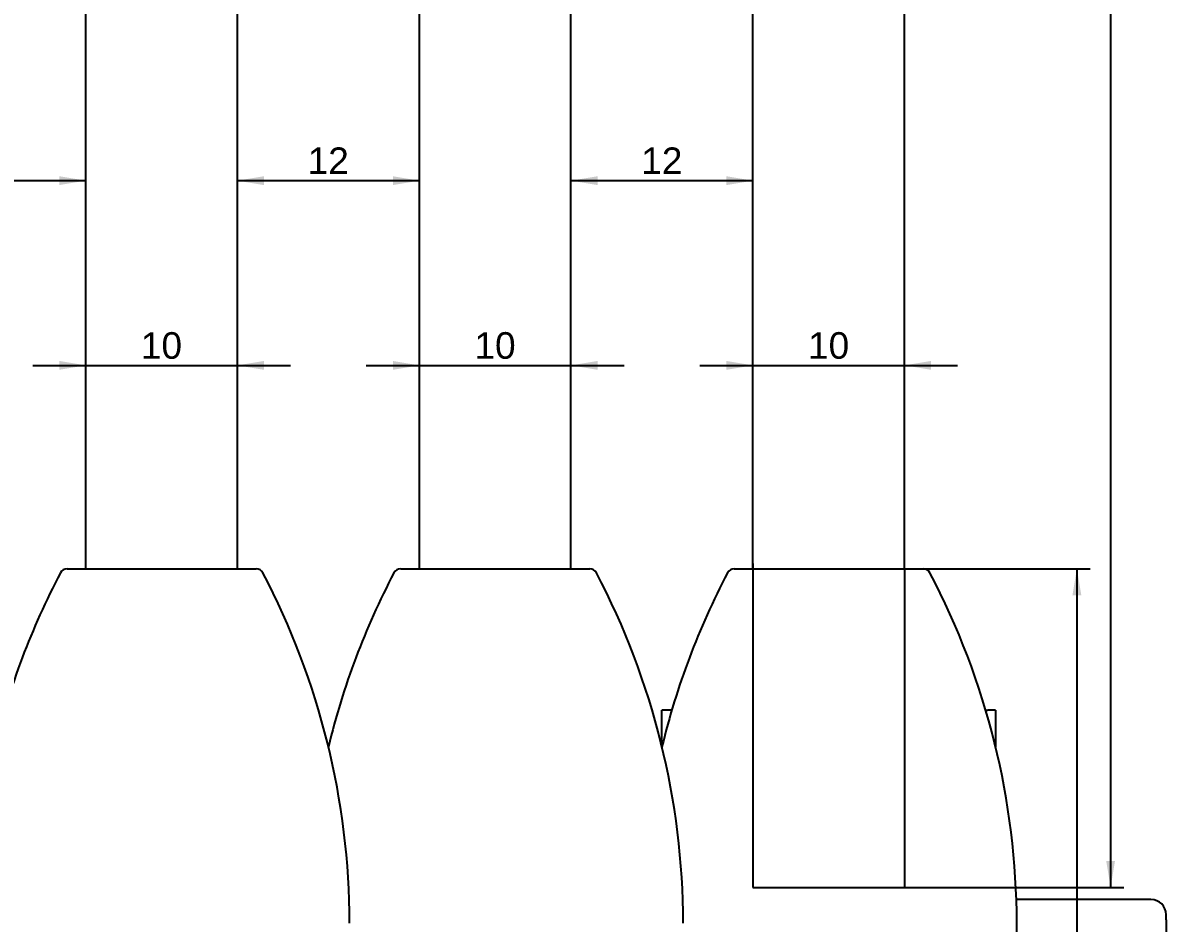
# Model space of a CAD drawing. Header units: millimetres. Extents: x -31 to 615, y 317 to 594.
# Drawn here: x 532.4 to 607.8, y 395.9 to 455.2 of the extents above; entities that cross this region are included whole.
import ezdxf
from ezdxf.enums import TextEntityAlignment as Align
from ezdxf.lldxf.tags import DXFTag

# ---------------------------------------------------------------- set-up
doc = ezdxf.new("R2010")
doc.units = ezdxf.units.MM
doc.layers.add('Default', color=7, linetype='Continuous')
doc.layers.add('DV3_Default', color=7, linetype='Continuous')
doc.styles.add('SEACAD_Arial', font='arial.ttf')
tags = doc.linetypes.add('CENTER2', pattern=[28.575000000000003, 19.05, -3.175, 3.175, -3.175]).pattern_tags.tags
tags[10:11] = [DXFTag(74, 4), DXFTag(75, 0), DXFTag(340, '0'), DXFTag(46, 0.0), DXFTag(50, 0.0), DXFTag(44, 0.0), DXFTag(45, 0.0)]
tags[8:9] = [DXFTag(74, 4), DXFTag(75, 0), DXFTag(340, '0'), DXFTag(46, 0.0), DXFTag(50, 0.0), DXFTag(44, 0.0), DXFTag(45, 0.0)]
tags[6:7] = [DXFTag(74, 4), DXFTag(75, 0), DXFTag(340, '0'), DXFTag(46, 0.0), DXFTag(50, 0.0), DXFTag(44, 0.0), DXFTag(45, 0.0)]
tags[4:5] = [DXFTag(74, 4), DXFTag(75, 0), DXFTag(340, '0'), DXFTag(46, 0.0), DXFTag(50, 0.0), DXFTag(44, 0.0), DXFTag(45, 0.0)]
doc.dimstyles.new('ISO', dxfattribs={"dimtxt": 1.75, "dimasz": 1.75, "dimexe": 0.875, "dimexo": 0, "dimgap": 0.4375, "dimtad": 1, "dimtxsty": 'SEACAD_Arial', "dimblk1": '_SE_FILLED', "dimblk2": '_SE_FILLED', "dimsah": 1, "dimcen": 0.875, "dimadec": 0, "dimazin": 0, "dimtfac": 0.5, "dimtdec": 3, "dimtmove": 0, "dimatfit": 3, "dimfxl": 1, "dimarcsym": 0})

# ---------------------------------------------------------------- blocks, each defined once
blk = doc.blocks.new('SE2')
at = {"layer": 'DV3_Default', "color": 7, "linetype": 'Continuous'}
for p, q in [((536.5091809094, 419.2094447663), (536.5091809094, 548.7094447663)), ((546.5091809094, 419.2094447663), (546.5091809094, 548.7094447663)), ((558.5091809094, 419.2094447663), (558.5091809094, 548.7094447663)), ((568.5091809094, 419.2094447663), (568.5091809094, 548.7094447663)), ((580.5091809094, 419.2094447669), (580.5091809094, 548.7094447669)), ((590.5091809094, 419.2094447669), (590.5091809094, 548.7094447669)), ((535.2760891969999, 419.2094447663), (547.7422726219, 419.2094447663)), ((557.2760891969999, 419.2094447663), (569.7422726219, 419.2094447663)), ((579.2760891969999, 419.2094447669), (591.7422726219, 419.2094447669)), ((574.5091809090001, 407.4802869149), (574.5091809090001, 409.899444767)), ((575.0091809090001, 409.899444767), (574.5091809090001, 409.899444767)), ((575.1597462902, 409.899444767), (575.0091809090001, 409.899444767)), ((595.8586155286, 409.899444767), (596.0091809090001, 409.899444767)), ((596.5091809090001, 409.899444767), (596.0091809090001, 409.899444767)), ((596.5091809090001, 409.899444767), (596.5091809090001, 407.4802869155)), ((606.7591809090001, 397.409444767), (597.8816354518, 397.409444767)), ((597.9091809111, 337.4594447675), (597.9091809111, 395.8558186293)), ((607.7591809090001, 396.0690313106), (607.7591809090001, 396.409444767)), ((607.7591809090001, 396.0690313106), (607.7591809090001, 394.3294750207))]:
    blk.add_line(p, q, dxfattribs=at)
at = {"layer": 'DV3_Default', "color": 7, "linetype": 'CENTER2'}
for p, q in [((580.5091809094, 419.5453943361), (580.5091809094, 398.2094447669)), ((590.5091809094, 419.2094447669), (590.5091809094, 398.2094447669)), ((580.5091809094, 398.2094447669), (590.5091809094, 398.2094447669))]:
    blk.add_line(p, q, dxfattribs=at)
at = {"layer": 'DV3_Default', "color": 7, "linetype": 'Continuous'}
for centre, radius, start, end in [((578.955249192, 395.7491157499), 49.84618249076379, 152.2709506273, 166.3878962799), ((535.2760891969999, 418.7094447663), 0.5000000000333685, 90, 152.2709506273), ((547.7422726219, 418.7094447663), 0.5000000000333626, 27.7290493656, 90), ((504.0631126269, 395.7491157499), 49.84618249076378, 0.1226498998, 27.7290493726), ((600.955249192, 395.7491157499), 49.84618249076379, 152.2709506273, 166.3878962798), ((557.2760891969999, 418.7094447663), 0.5000000000333586, 90, 152.2709506273), ((569.7422726219, 418.7094447663), 0.5000000000333626, 27.7290493656, 90), ((526.0631126269001, 395.7491157499), 49.84618249076379, 0.1226498998, 27.7290493726), ((622.955249192, 395.7491157505), 49.84618249076378, 152.2709506273, 166.3878962801), ((579.2760891969999, 418.7094447669), 0.5000000000333621, 90, 152.2709506273), ((591.7422726219, 418.7094447669), 0.5000000000333626, 27.7290493657, 90), ((548.0631126269001, 395.7491157505), 49.84618249076379, 0.1226498998, 27.7290493726), ((606.7591809090001, 396.409444767), 1.000000000000015, 0, 90)]:
    blk.add_arc(centre, radius, start, end, dxfattribs=at)
blk = doc.blocks.new('DMBLK128')
at = {"layer": 'Default', "linetype": 'Continuous', "transparency": 16777216}
for points in [[(534.7591808553897, 432.902383217324), (534.7591808553897, 432.3190498659852), (536.5091809094063, 432.6107165416547)], [(548.259180963423, 432.902383217324), (546.5091809094063, 432.6107165416547), (548.259180963423, 432.3190498659852)]]:
    blk.add_hatch(color=7, dxfattribs=at).paths.add_polyline_path(points)
at = {"layer": 'Default', "color": 7, "linetype": 'Continuous', "transparency": 16777216}
blk.add_line((533.0091808014, 432.6107165417), (550.0091812596, 432.6107165417), dxfattribs=at)
at = {"layer": 'Default', "color": 7, "linetype": 'Continuous', "transparency": 16777216, "style": 'SEACAD_Arial'}
blk.add_text('10', height=1.75, dxfattribs=at).set_placement((540.1396155803, 434.7982165417), align=Align.TOP_LEFT)
blk = doc.blocks.new('_SE_FILLED')
at = {"color": 0}
blk.add_line((0, 0), (-1, 0), dxfattribs=at)
blk.add_solid([(0, 0), (-1, -0.1665), (-1, 0.1665), (0, 0)], dxfattribs=at)
blk = doc.blocks.new('DMBLK129')
at = {"layer": 'Default', "linetype": 'Continuous', "transparency": 16777216}
for points in [[(556.7591808553899, 432.9023832173239), (556.7591808553899, 432.3190498659849), (558.5091809094066, 432.6107165416544)], [(570.2591809634232, 432.9023832173239), (568.5091809094066, 432.6107165416544), (570.2591809634232, 432.3190498659849)]]:
    blk.add_hatch(color=7, dxfattribs=at).paths.add_polyline_path(points)
at = {"layer": 'Default', "color": 7, "linetype": 'Continuous', "transparency": 16777216}
blk.add_line((555.0091808014, 432.6107165417), (572.0091812596, 432.6107165417), dxfattribs=at)
at = {"layer": 'Default', "color": 7, "linetype": 'Continuous', "transparency": 16777216, "style": 'SEACAD_Arial'}
blk.add_text('10', height=1.75, dxfattribs=at).set_placement((562.1396155803, 434.7982165417), align=Align.TOP_LEFT)
blk = doc.blocks.new('DMBLK130')
at = {"layer": 'Default', "linetype": 'Continuous', "transparency": 16777216}
for points in [[(578.759180855389, 432.9023832179494), (578.759180855389, 432.3190498666107), (580.5091809094057, 432.61071654228)], [(592.2591809634224, 432.9023832179494), (590.5091809094057, 432.61071654228), (592.2591809634224, 432.3190498666107)]]:
    blk.add_hatch(color=7, dxfattribs=at).paths.add_polyline_path(points)
at = {"layer": 'Default', "color": 7, "linetype": 'Continuous', "transparency": 16777216}
blk.add_line((577.0091808014, 432.6107165423001), (594.0091812596, 432.6107165423001), dxfattribs=at)
at = {"layer": 'Default', "color": 7, "linetype": 'Continuous', "transparency": 16777216, "style": 'SEACAD_Arial'}
blk.add_text('10', height=1.75, dxfattribs=at).set_placement((584.1396155803, 434.7982165423001), align=Align.TOP_LEFT)
blk = doc.blocks.new('DMBLK132')
at = {"layer": 'Default', "linetype": 'Continuous', "transparency": 16777216}
for points in [[(526.2591809634232, 445.0755553036348), (524.5091809094065, 444.7838886279654), (526.2591809634232, 444.4922219522958)], [(534.7591809596979, 445.0755553036348), (534.7591809596979, 444.4922219522958), (536.5091810137146, 444.7838886279654)]]:
    blk.add_hatch(color=7, dxfattribs=at).paths.add_polyline_path(points)
at = {"layer": 'Default', "color": 7, "linetype": 'Continuous', "transparency": 16777216}
blk.add_line((524.5091809094, 444.7838886280001), (536.5091810137001, 444.7838886280001), dxfattribs=at)
at = {"layer": 'Default', "color": 7, "linetype": 'Continuous', "transparency": 16777216, "style": 'SEACAD_Arial'}
blk.add_text('12', height=1.75, dxfattribs=at).set_placement((529.1396157442, 446.9713886280001), align=Align.TOP_LEFT)
blk = doc.blocks.new('DMBLK133')
at = {"layer": 'Default', "linetype": 'Continuous', "transparency": 16777216}
for points in [[(548.259180963423, 445.0755553038014), (546.5091809094063, 444.7838886281319), (548.259180963423, 444.4922219524624)], [(556.7591809596977, 445.0755553038014), (556.7591809596977, 444.4922219524624), (558.5091810137144, 444.7838886281319)]]:
    blk.add_hatch(color=7, dxfattribs=at).paths.add_polyline_path(points)
at = {"layer": 'Default', "color": 7, "linetype": 'Continuous', "transparency": 16777216}
blk.add_line((546.5091809094, 444.7838886281), (558.5091810137001, 444.7838886281), dxfattribs=at)
at = {"layer": 'Default', "color": 7, "linetype": 'Continuous', "transparency": 16777216, "style": 'SEACAD_Arial'}
blk.add_text('12', height=1.75, dxfattribs=at).set_placement((551.1396157442, 446.9713886281), align=Align.TOP_LEFT)
blk = doc.blocks.new('DMBLK134')
at = {"layer": 'Default', "linetype": 'Continuous', "transparency": 16777216}
for points in [[(570.2591809634232, 445.0755553038011), (568.5091809094066, 444.7838886281316), (570.2591809634232, 444.4922219524622)], [(578.759180959698, 445.0755553038011), (578.759180959698, 444.4922219524622), (580.5091810137147, 444.7838886281316)]]:
    blk.add_hatch(color=7, dxfattribs=at).paths.add_polyline_path(points)
at = {"layer": 'Default', "color": 7, "linetype": 'Continuous', "transparency": 16777216}
blk.add_line((568.5091809094, 444.7838886281), (580.5091810137001, 444.7838886281), dxfattribs=at)
at = {"layer": 'Default', "color": 7, "linetype": 'Continuous', "transparency": 16777216, "style": 'SEACAD_Arial'}
blk.add_text('12', height=1.75, dxfattribs=at).set_placement((573.1396157442, 446.9713886281), align=Align.TOP_LEFT)
blk = doc.blocks.new('DMBLK135')
at = {"layer": 'Default', "linetype": 'Continuous', "transparency": 16777216}
for points in [[(604.3881899367502, 546.9594447129083), (604.0965232610807, 548.709444766925), (603.8048565854112, 546.9594447129083)], [(604.3881899367502, 399.9594452977788), (603.8048565854112, 399.9594452977788), (604.0965232610807, 398.2094452437621)]]:
    blk.add_hatch(color=7, dxfattribs=at).paths.add_polyline_path(points)
at = {"layer": 'Default', "color": 7, "linetype": 'Continuous', "transparency": 16777216}
for p, q in [((590.5091806859, 548.7094447669), (604.9715232881, 548.7094447669)), ((604.0965232611001, 548.7094447669), (604.0965232611001, 398.2094452438)), ((585.5091809094, 398.2094447669), (604.9715232881, 398.2094447669))]:
    blk.add_line(p, q, dxfattribs=at)
at = {"layer": 'Default', "color": 7, "linetype": 'Continuous', "transparency": 16777216, "style": 'SEACAD_Arial'}
blk.add_text('HM', height=1.75, rotation=90, dxfattribs=at).set_placement((601.9090232611001, 470.9637928314), align=Align.TOP_LEFT)
blk = doc.blocks.new('DMBLK137')
at = {"layer": 'Default', "linetype": 'Continuous', "transparency": 16777216}
for points in [[(602.1654648582866, 417.4594447128984), (601.8737981826171, 419.2094447669151), (601.5821315069476, 417.4594447128984)], [(602.1654648582866, 338.9594425559553), (601.5821315069476, 338.9594425559553), (601.8737981826171, 337.2094425019386)]]:
    blk.add_hatch(color=7, dxfattribs=at).paths.add_polyline_path(points)
at = {"layer": 'Default', "color": 7, "linetype": 'Continuous', "transparency": 16777216}
for p, q in [((585.5091809094, 419.2094447669), (602.7487982096, 419.2094447669)), ((601.8737981826, 419.2094447669), (601.8737981826, 337.2094425019)), ((594.9373620793, 337.2094447675), (602.7487982096, 337.2094447675))]:
    blk.add_line(p, q, dxfattribs=at)
at = {"layer": 'Default', "color": 7, "linetype": 'Continuous', "transparency": 16777216, "style": 'SEACAD_Arial'}
blk.add_text('82', height=1.75, rotation=90, dxfattribs=at).set_placement((599.6862981826, 376.839878417), align=Align.TOP_LEFT)

msp = doc.modelspace()

# ---------------------------------------------------------------- block references
at = {"layer": 'Default'}
msp.add_blockref('SE2', (0, 0), dxfattribs=at)

# ---------------------------------------------------------------- dimensions: what is measured, and where the dimension line sits
at = {"layer": 'Default', "color": 7, "linetype": 'Continuous'}
for base, p1, p2, angle, text, picture, middle, dimtype in [((604.0965232611001, 398.2094447669), (580.5091809094, 548.7094447669), (585.5091809094, 398.2094447669), 90, '\\A1;HM {}', 'DMBLK135', (604.0965232611001, 473.4594450053), 160), ((524.5091809094, 444.7838886280001), (524.5091809094, 419.2094447661), (536.5091809094, 419.2094447663), 9.550824041873166e-10, '\\A1;<>', 'DMBLK132', (530.5091809616, 444.7838886280001), 161), ((546.5091809094, 444.7838886281), (546.5091809094, 419.2094447663), (558.5091809094, 419.2094447663), 0, '\\A1;<>', 'DMBLK133', (552.5091809616, 444.7838886281), 161), ((568.5091809094, 444.7838886281), (568.5091809094, 419.2094447663), (580.5091809094, 419.2094447669), 2.8647043978963134e-09, '\\A1;<>', 'DMBLK134', (574.5091809616, 444.7838886281), 161), ((536.5091809094, 432.6107165417), (536.5091809094, 419.2094447663), (546.5091809094, 419.2094447663), 0, '\\A1;<>', 'DMBLK128', (541.5091807976, 432.6107165417), 161), ((558.5091809094, 432.6107165417), (558.5091809094, 419.2094447663), (568.5091809094, 419.2094447663), 0, '\\A1;<>', 'DMBLK129', (563.5091807976, 432.6107165417), 161), ((580.5091809094, 432.6107165423001), (580.5091809094, 419.2094447669), (590.5091809094, 419.2094447669), 0, '\\A1;<>', 'DMBLK130', (585.5091807976, 432.6107165423001), 161), ((601.8737981826, 337.2094447675), (585.5091809094, 419.2094447669), (594.9373620793, 337.2094447675), 90, '\\A1;<>', 'DMBLK137', (601.8737981826, 378.2094436344), 160)]:
    dim = msp.add_linear_dim(base=base, p1=p1, p2=p2, angle=angle, text=text, dimstyle='ISO', dxfattribs=at)
    dim.commit()
    dim.dimension.update_dxf_attribs({"geometry": picture, "text_midpoint": middle, "dimtype": dimtype})

doc.saveas('drawing.dxf')
